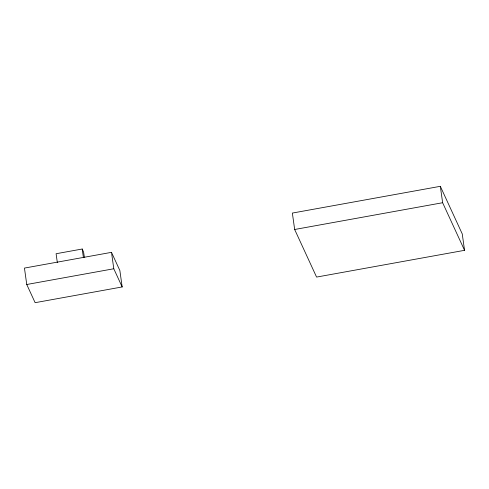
<?xml version="1.0" encoding="UTF-8"?>
<svg xmlns="http://www.w3.org/2000/svg" width="489" height="489" viewBox="0 0 489 489"><rect width="100%" height="100%" fill="white"/><g stroke="black" fill="none" stroke-linecap="round" stroke-linejoin="round"><path stroke-width="0.73" d="M84.34 257.269L83.607 252.043L82.207 249.011L56.094 253.736L57.354 262.691M440.332 186.315L292.361 213.07L294.665 229.488L316.579 277.08L464.55 250.325L462.246 233.907L440.332 186.315L442.637 202.727L464.55 250.325M111.492 252.342L24.45 268.082L26.754 284.5L35.129 302.685L122.171 286.945L119.866 270.533L111.492 252.342L113.796 268.761L122.171 286.945M294.665 229.488L442.637 202.727M26.754 284.5L113.796 268.761M82.207 249.011L83.362 257.22"/></g></svg>
